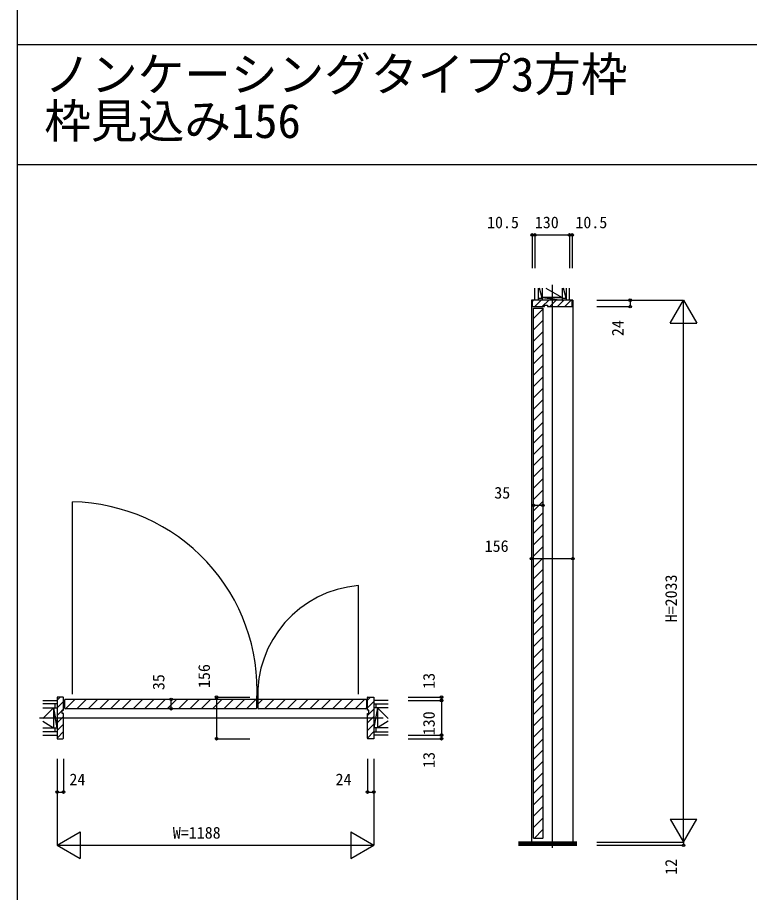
# Model space of a CAD drawing. Units: millimetres, scale not verified. Extents: x -14340 to 14341, y -10000 to 10000.
# Drawn here: x -14340 to -11595, y -6687 to -3404 of the extents above; entities that cross this region are included whole.
import ezdxf
from ezdxf.enums import TextEntityAlignment as Align

# ---------------------------------------------------------------- set-up
doc = ezdxf.new("R2010")
doc.units = ezdxf.units.MM
doc.header["$LTSCALE"] = 50
for name, color, linetype in [('0-0_0', 7, 'Continuous'), ('0-2_YKK_B1', 4, 'Continuous'), ('0-3_YKK_C1', 4, 'Continuous'), ('0-4_YKK_F1', 7, 'Continuous'), ('0-5_YKK_N1', 2, 'Continuous'), ('0-6_YKK_Z1', 7, 'Continuous')]:
    doc.layers.add(name, color=color, linetype=linetype)
doc.styles.add('ＭＳ ゴシック', font='')
doc.styles.get('ＭＳ ゴシック').set_extended_font_data('MS Gothic')

msp = doc.modelspace()

# ---------------------------------------------------------------- linework, layer by layer
at = {"layer": '0-2_YKK_B1'}
for p, q in [((-14134.18, -5942.01), (-14134.18, -5221.01)), ((-13062.18, -5942.01), (-13062.18, -5535.01)), ((-14192.18, -5965.52), (-14180.17, -5953.51)), ((-14170.18, -5953.51), (-14192.18, -5953.51)), ((-14192.18, -5993.81), (-14168.18, -5969.81)), ((-14164.18, -5965.31), (-14164.18, -5993.71)), ((-13445.98, -5962.01), (-14160.88, -5962.01)), ((-14160.88, -5997.01), (-14125.88, -5962.01)), ((-14118.45, -5997.01), (-14083.45, -5962.01)), ((-14076.02, -5997.01), (-14041.02, -5962.01)), ((-14033.6, -5997.01), (-13998.6, -5962.01)), ((-13991.17, -5997.01), (-13956.17, -5962.01)), ((-13948.74, -5997.01), (-13913.74, -5962.01)), ((-13906.32, -5997.01), (-13871.32, -5962.01)), ((-13863.89, -5997.01), (-13828.89, -5962.01)), ((-13821.46, -5997.01), (-13786.46, -5962.01)), ((-13779.04, -5997.01), (-13744.04, -5962.01)), ((-13736.61, -5997.01), (-13701.61, -5962.01)), ((-13694.19, -5997.01), (-13659.19, -5962.01)), ((-13651.76, -5997.01), (-13616.76, -5962.01)), ((-13609.33, -5997.01), (-13574.33, -5962.01)), ((-13566.91, -5997.01), (-13531.91, -5962.01)), ((-13524.48, -5997.01), (-13489.48, -5962.01)), ((-13482.05, -5997.01), (-13447.05, -5962.01)), ((-13442.68, -5993.71), (-13442.68, -5965.31)), ((-13439.68, -5980.25), (-13421.45, -5962.01)), ((-13439.68, -5965.31), (-13439.68, -5993.71)), ((-13035.48, -5962.01), (-13436.38, -5962.01)), ((-13414.02, -5997.01), (-13379.02, -5962.01)), ((-13371.59, -5997.01), (-13336.59, -5962.01)), ((-13329.17, -5997.01), (-13294.17, -5962.01)), ((-13286.74, -5997.01), (-13251.74, -5962.01)), ((-13244.32, -5997.01), (-13209.32, -5962.01)), ((-13201.89, -5997.01), (-13166.89, -5962.01)), ((-13159.46, -5997.01), (-13124.46, -5962.01)), ((-13117.04, -5997.01), (-13082.04, -5962.01)), ((-13074.61, -5997.01), (-13039.61, -5962.01)), ((-13032.18, -5965.31), (-13032.18, -5993.71)), ((-13028.18, -5965.52), (-13016.17, -5953.51)), ((-13028.18, -5993.81), (-13004.18, -5969.81)), ((-13026.18, -5953.51), (-13004.18, -5953.51)), ((-14192.18, -6022.09), (-14173.18, -6003.09)), ((-14172.6, -6002.51), (-14168.18, -5998.09)), ((-13445.98, -5997.01), (-14160.88, -5997.01)), ((-13035.48, -5997.01), (-13436.38, -5997.01)), ((-13028.18, -6022.09), (-13004.18, -5998.09)), ((-14192.18, -6050.38), (-14168.18, -6026.38)), ((-13028.18, -6050.38), (-13004.18, -6026.38)), ((-14192.18, -6078.66), (-14168.18, -6054.66)), ((-13028.18, -6078.66), (-13004.18, -6054.66)), ((-14192.18, -6106.95), (-14168.18, -6082.95)), ((-13028.18, -6106.95), (-13004.18, -6082.95))]:
    msp.add_line(p, q, dxfattribs=at)
for points in [[(-14192.18, -5953.51), (-14192.18, -6109.51), (-14170.18, -6109.51)], [(-14168.18, -6107.51), (-14168.18, -6014.51), (-14173.18, -6014.51), (-14173.18, -6002.51), (-14168.18, -6002.51), (-14168.18, -5955.51)], [(-13028.18, -6107.51), (-13028.18, -6014.51), (-13023.18, -6014.51), (-13023.18, -6002.51), (-13028.18, -6002.51), (-13028.18, -5955.51)], [(-13004.18, -5953.51), (-13004.18, -6109.51), (-13026.18, -6109.51)]]:
    msp.add_lwpolyline(points, dxfattribs=at)
for centre, radius, start, end in [((-14147.41, -5926.68), 705.79, 356.86204, 88.92588), ((-13027.38, -5946.28), 412.74, 94.83656, 182.64281), ((-14170.18, -5955.51), 2, 0.00001, 89.99999), ((-14160.88, -5965.31), 3.3, 90, 180), ((-13445.98, -5965.31), 3.3, 0, 90), ((-13436.38, -5965.31), 3.3, 90, 180), ((-13035.48, -5965.31), 3.3, 0, 90), ((-13026.18, -5955.51), 2, 90.00001, 179.99999), ((-14160.88, -5993.71), 3.3, 180, 270), ((-13445.98, -5993.71), 3.3, 270, 0), ((-13436.38, -5993.71), 3.3, 180, 270), ((-13035.48, -5993.71), 3.3, 270, 0), ((-14170.18, -6107.51), 2, 270.00001, 359.99999), ((-13026.18, -6107.51), 2, 180.00001, 269.99999)]:
    msp.add_arc(centre, radius, start, end, dxfattribs=at)
at = {"layer": '0-3_YKK_C1'}
for p, q in [((-12257.5, -4464.51), (-12413.5, -4464.51)), ((-12413.5, -4464.51), (-12413.5, -6509.51)), ((-12411, -4470.35), (-12405.16, -4464.51)), ((-12411, -4464.7), (-12410.82, -4464.51)), ((-12400.88, -4488.51), (-12376.88, -4464.51)), ((-12372.6, -4488.51), (-12348.6, -4464.51)), ((-12344.31, -4488.51), (-12320.31, -4464.51)), ((-12316.03, -4488.51), (-12292.03, -4464.51)), ((-12287.74, -4488.51), (-12263.74, -4464.51)), ((-12260, -4486.51), (-12260, -4464.51)), ((-12257.5, -4464.51), (-12257.5, -6509.51)), ((-12405, -4494.01), (-12370, -4494.01)), ((-12405, -6482.51), (-12405, -4494.01)), ((-12370, -4494.01), (-12370, -6482.51)), ((-12405, -4533.51), (-12370, -4498.51)), ((-12405, -4575.94), (-12370, -4540.94)), ((-12405, -4618.36), (-12370, -4583.36)), ((-12405, -4660.79), (-12370, -4625.79)), ((-12405, -4703.22), (-12370, -4668.22)), ((-12405, -4745.64), (-12370, -4710.64)), ((-12405, -4788.07), (-12370, -4753.07)), ((-12405, -4830.5), (-12370, -4795.5)), ((-12405, -4872.92), (-12370, -4837.92)), ((-12405, -4915.35), (-12370, -4880.35)), ((-12405, -4957.78), (-12370, -4922.78)), ((-12405, -5000.2), (-12370, -4965.2)), ((-12405, -5042.63), (-12370, -5007.63)), ((-12405, -5085.06), (-12370, -5050.06)), ((-12405, -5127.48), (-12370, -5092.48)), ((-12405, -5169.91), (-12370, -5134.91)), ((-12405, -5212.33), (-12370, -5177.33)), ((-12405, -5254.76), (-12370, -5219.76)), ((-12405, -5297.19), (-12370, -5262.19)), ((-12405, -5339.61), (-12370, -5304.61)), ((-12405, -5382.04), (-12370, -5347.04)), ((-12405, -5424.47), (-12370, -5389.47)), ((-12405, -5466.89), (-12370, -5431.89)), ((-12405, -5509.32), (-12370, -5474.32)), ((-12405, -5551.75), (-12370, -5516.75)), ((-12405, -5594.17), (-12370, -5559.17)), ((-12405, -5636.6), (-12370, -5601.6)), ((-12405, -5679.03), (-12370, -5644.03)), ((-12405, -5721.45), (-12370, -5686.45)), ((-12405, -5763.88), (-12370, -5728.88)), ((-12405, -5806.3), (-12370, -5771.3)), ((-12405, -5848.73), (-12370, -5813.73)), ((-12405, -5891.16), (-12370, -5856.16)), ((-12405, -5933.58), (-12370, -5898.58)), ((-12405, -5976.01), (-12370, -5941.01)), ((-12405, -6018.44), (-12370, -5983.44)), ((-12405, -6060.86), (-12370, -6025.86)), ((-12405, -6103.29), (-12370, -6068.29)), ((-12405, -6145.72), (-12370, -6110.72)), ((-12405, -6188.14), (-12370, -6153.14)), ((-12405, -6230.57), (-12370, -6195.57)), ((-12405, -6272.99), (-12370, -6237.99)), ((-12405, -6315.42), (-12370, -6280.42)), ((-12405, -6357.85), (-12370, -6322.85)), ((-12405, -6400.27), (-12370, -6365.27)), ((-12405, -6442.7), (-12370, -6407.7)), ((-12403.39, -6483.51), (-12370, -6450.13)), ((-12371, -6483.51), (-12404, -6483.51)), ((-12413.5, -6509.51), (-12257.5, -6509.51))]:
    msp.add_line(p, q, dxfattribs=at)
for points in [[(-12260, -4464.51), (-12411, -4464.51), (-12411, -4486.51)], [(-12409, -4488.51), (-12364.5, -4488.51), (-12364.5, -4483.51), (-12352.5, -4483.51), (-12352.5, -4488.51), (-12262, -4488.51)]]:
    msp.add_lwpolyline(points, dxfattribs=at)
for centre, radius, start, end in [((-12409, -4486.51), 2, 180.00001, 269.99999), ((-12262, -4486.51), 2, 270.00001, 359.99999), ((-12404, -6482.51), 1, 180, 270), ((-12371, -6482.51), 1, 270, 0)]:
    msp.add_arc(centre, radius, start, end, dxfattribs=at)
at = {"layer": '0-4_YKK_F1'}
for p, q in [((-14340.5, -10000), (-14340.5, 10000)), ((-14340.5, -3505), (14159.5, -3505)), ((-14340.5, -3955), (14159.5, -3955))]:
    msp.add_line(p, q, dxfattribs=at)
at = {"layer": '0-5_YKK_N1'}
for p, q in [((-12400.5, -4219.51), (-12270.5, -4219.51)), ((-12400.5, -4219.51), (-12400.5, -4344.51)), ((-12270.5, -4219.51), (-12260, -4219.51)), ((-12270.5, -4219.51), (-12270.5, -4344.51)), ((-12260, -4219.51), (-12260, -4344.51)), ((-12167.5, -4464.51), (-11842.5, -4464.51)), ((-12042.5, -4464.51), (-12042.5, -4488.51)), ((-11892.5, -4551.12), (-11842.5, -4464.51)), ((-11842.5, -6497.51), (-11842.5, -4464.51)), ((-11842.5, -4464.51), (-11792.5, -4551.12)), ((-12167.5, -4488.51), (-12042.5, -4488.51)), ((-11892.5, -4551.12), (-11792.5, -4551.12)), ((-12405, -5233.89), (-12370, -5233.89)), ((-12413.5, -5433.89), (-12257.5, -5433.89)), ((-13764.33, -5997.01), (-13764.33, -5962.01)), ((-13593.68, -5953.51), (-13468.68, -5953.51)), ((-12875.68, -5953.51), (-12750.68, -5953.51)), ((-12875.68, -5966.51), (-12750.68, -5966.51)), ((-12750.68, -5953.51), (-12750.68, -5966.51)), ((-12875.68, -6096.51), (-12750.68, -6096.51)), ((-12875.68, -6109.51), (-12750.68, -6109.51)), ((-14192.18, -6184.51), (-14192.18, -6509.51)), ((-14168.18, -6184.51), (-14168.18, -6309.51)), ((-13004.18, -6184.51), (-13004.18, -6509.51)), ((-14192.18, -6309.51), (-14168.18, -6309.51)), ((-11892.5, -6410.91), (-11792.5, -6410.91)), ((-11892.5, -6410.91), (-11842.5, -6497.51)), ((-11842.5, -6497.51), (-11792.5, -6410.91)), ((-14192.18, -6509.51), (-14105.58, -6459.51)), ((-14105.58, -6459.51), (-14105.58, -6559.51)), ((-13090.79, -6459.51), (-13090.79, -6559.51)), ((-13090.79, -6459.51), (-13004.18, -6509.51)), ((-12167.5, -6497.51), (-11842.5, -6497.51)), ((-11842.5, -6497.51), (-11842.5, -6509.51)), ((-14192.18, -6509.51), (-13004.18, -6509.51)), ((-14192.18, -6509.51), (-14105.58, -6559.51)), ((-13090.79, -6559.51), (-13004.18, -6509.51)), ((-12167.5, -6509.51), (-11842.5, -6509.51))]:
    msp.add_line(p, q, dxfattribs=at)
for points in [[(-12400.5, -4219.51), (-12411, -4219.51), (-12411, -4344.51)], [(-13593.68, -5953.51), (-13593.68, -6109.51), (-13468.68, -6109.51)], [(-12750.68, -5966.51), (-12750.68, -6096.51), (-12750.68, -6109.51)], [(-13028.18, -6184.51), (-13028.18, -6309.51), (-13004.18, -6309.51)]]:
    msp.add_lwpolyline(points, dxfattribs=at)
for centre in [(-12411, -4219.51), (-12400.5, -4219.51), (-12270.5, -4219.51), (-12260, -4219.51), (-12042.5, -4464.51), (-12042.5, -4488.51), (-12405, -5233.89), (-12370, -5233.89), (-12413.5, -5433.89), (-12257.5, -5433.89), (-13764.33, -5962.01), (-13593.68, -5953.51), (-12750.68, -5953.51), (-12750.68, -5966.51), (-13764.33, -5997.01), (-13593.68, -6109.51), (-12750.68, -6096.51), (-12750.68, -6109.51), (-14192.18, -6309.51), (-14168.18, -6309.51), (-13028.18, -6309.51), (-13004.18, -6309.51), (-11842.5, -6509.51)]:
    msp.add_circle(centre, 5, dxfattribs=at)
at = {"layer": '0-6_YKK_Z1'}
for p, q in [((-12400.5, -4464.51), (-12400.5, -4419.51)), ((-12388, -4419.51), (-12388, -4464.51)), ((-12388, -4421.9), (-12388, -4456.51)), ((-12373, -4456.51), (-12382.91, -4419.51)), ((-12373, -4419.51), (-12373, -4454.51)), ((-12373, -4421.9), (-12373, -4456.51)), ((-12359.57, -4418.97), (-12298, -4454.51)), ((-12335.5, -4406.48), (-12335.5, -6518.56)), ((-12298, -4421.9), (-12298, -4456.51)), ((-12283, -4456.51), (-12292.91, -4419.51)), ((-12283, -4419.51), (-12283, -4464.51)), ((-12283, -4421.9), (-12283, -4456.51)), ((-12270.5, -4464.51), (-12270.5, -4419.51)), ((-12388, -4456.51), (-12373, -4456.51)), ((-12373, -4454.51), (-12298, -4464.51)), ((-12373, -4454.51), (-12373, -4464.51)), ((-12373, -4454.51), (-12297.91, -4454.51)), ((-12298, -4454.51), (-12298, -4464.51)), ((-12297.91, -4456.51), (-12283, -4456.51)), ((-14245.68, -5966.51), (-14192.18, -5966.51)), ((-12950.68, -5966.51), (-13004.18, -5966.51)), ((-14192.18, -5979.01), (-14245.68, -5979.01)), ((-14245.68, -6034.02), (-14205.68, -5994.01)), ((-14245.59, -5994.01), (-14205.68, -5994.01)), ((-14192.18, -6069.01), (-14205.68, -5994.01)), ((-14205.68, -5994.01), (-14205.68, -6069.01)), ((-14205.68, -5994.01), (-14192.18, -6069.01)), ((-14205.68, -5994.01), (-14192.18, -5994.01)), ((-14205.68, -5994.01), (-14205.68, -6069.01)), ((-14200.18, -5979.01), (-14200.18, -5994.01)), ((-13004.18, -5979.01), (-12950.68, -5979.01)), ((-12990.68, -5994.01), (-13004.18, -6069.01)), ((-12990.68, -5994.01), (-13004.18, -5994.01)), ((-12996.18, -5979.01), (-12996.18, -5994.01)), ((-12950.68, -6034.02), (-12990.68, -5994.01)), ((-12990.68, -5994.01), (-12990.68, -6069.01)), ((-12950.78, -5994.01), (-12990.68, -5994.01)), ((-12990.68, -5994.01), (-12990.68, -6069.01)), ((-14257.59, -6031.51), (-12969.32, -6031.51)), ((-14245.68, -6044.01), (-14205.68, -6069.01)), ((-14245.59, -6069.01), (-14205.68, -6069.01)), ((-14205.68, -6069.01), (-14192.18, -6069.01)), ((-14200.18, -6069.01), (-14200.18, -6084.01)), ((-12990.68, -6069.01), (-13004.18, -6069.01)), ((-12996.18, -6069.01), (-12996.18, -6084.01)), ((-12950.68, -6044.01), (-12990.68, -6069.01)), ((-12950.78, -6069.01), (-12990.68, -6069.01)), ((-14192.18, -6084.01), (-14245.68, -6084.01)), ((-14245.68, -6096.51), (-14192.18, -6096.51)), ((-13004.18, -6084.01), (-12950.68, -6084.01)), ((-12950.68, -6096.51), (-13004.18, -6096.51)), ((-12323.5, -6497.51), (-12461.2, -6497.51)), ((-12242.5, -6497.51), (-12323.5, -6497.51)), ((-12461.2, -6500.51), (-12242.5, -6500.51)), ((-12461.2, -6503.51), (-12242.5, -6503.51)), ((-12461.2, -6506.51), (-12242.5, -6506.51)), ((-12461.2, -6509.51), (-12242.5, -6509.51))]:
    msp.add_line(p, q, dxfattribs=at)
msp.add_lwpolyline([(-12298, -4419.51), (-12298, -4454.51), (-12373, -4454.51)], dxfattribs=at)

# ---------------------------------------------------------------- texts
at = {"layer": '0-0_0', "style": 'ＭＳ ゴシック'}
for s, p in [('ノンケーシングタイプ3方枠', (-14240.02, -3719.37)), ('枠見込み156', (-14240.02, -3894.37))]:
    msp.add_text(s, height=128.3, dxfattribs=at).set_placement(p, align=Align.BOTTOM_LEFT)
at = {"layer": '0-5_YKK_N1', "style": 'ＭＳ ゴシック'}
for s, p in [('10.5', (-12579.81, -4207.51)), ('130', (-12400.5, -4207.51)), ('10.5', (-12248.47, -4207.51)), ('35', (-12552.59, -5221.89)), ('156', (-12588.68, -5421.89)), ('24', (-14145.86, -6297.51)), ('24', (-13147.78, -6297.51)), ('W=1188', (-13758.18, -6497.51))]:
    msp.add_text(s, height=43.99, dxfattribs=at).set_placement(p, align=Align.BOTTOM_LEFT)
for s, p in [('24', (-12054.5, -4599.05)), ('H=2033', (-11854.5, -5672.98)), ('156', (-13605.68, -5919.41)), ('35', (-13776.33, -5927.25)), ('13', (-12762.68, -5922.53)), ('130', (-12762.68, -6096.51)), ('13', (-12762.68, -6219.19)), ('12', (-11854.5, -6620.17))]:
    msp.add_text(s, height=43.99, rotation=90, dxfattribs=at).set_placement(p, align=Align.BOTTOM_LEFT)

doc.saveas('drawing.dxf')
